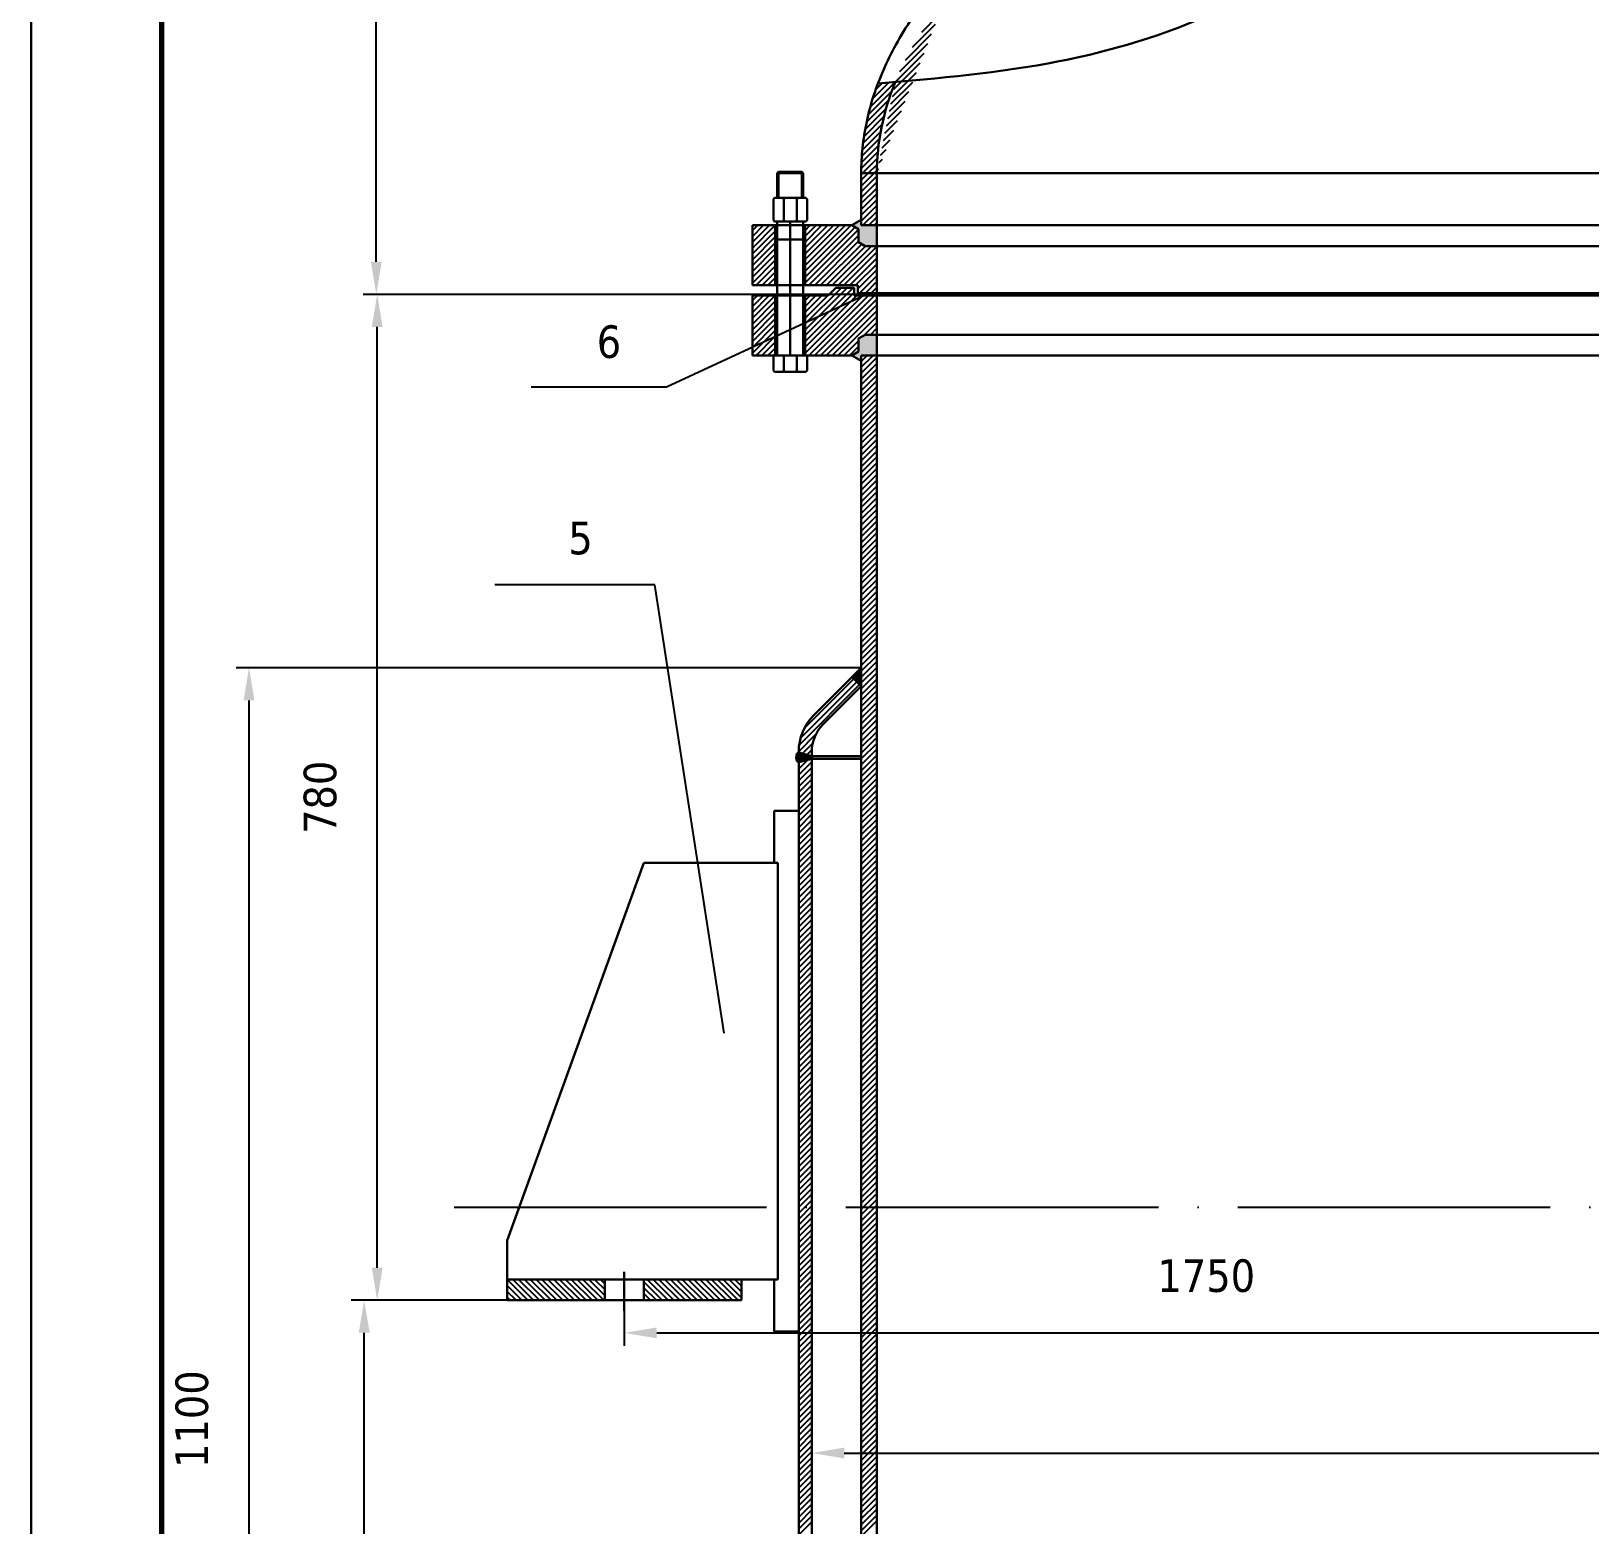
# Model space of a CAD drawing. Header units: millimetres. Extents: x 0 to 594, y 0 to 420.
# Drawn here: x 0 to 119.7, y 120.5 to 235.2 of the extents above; entities that cross this region are included whole.
import ezdxf

# ---------------------------------------------------------------- set-up
doc = ezdxf.new("R2010")
doc.units = ezdxf.units.MM
doc.linetypes.add('ACAD_ISO04W100', pattern=[30, 24, -3, 0, -3])
for name, color, linetype, lineweight in [('中心线', 1, 'ACAD_ISO04W100', 25), ('图幅线', 7, 'Continuous', 30), ('图框线', 3, 'Continuous', 70), ('填充', 6, 'Continuous', 25), ('粗实线', 7, 'Continuous', 30)]:
    doc.layers.add(name, color=color, linetype=linetype, lineweight=lineweight)
doc.layers.add('细实线', color=7, linetype='Continuous')
doc.styles.get("Standard").update_dxf_attribs({"font": 'TAHOMA.TTF', "height": 2})
doc.dimstyles.new('工程', dxfattribs={"dimscale": 5, "dimtxt": 0.5, "dimasz": 0.5, "dimexe": 0.2, "dimexo": 0, "dimtad": 1, "dimlfac": 10, "dimdsep": 46, "dimtxsty": 'Standard', "dimcen": -0.4, "dimadec": 0, "dimazin": 0, "dimtm": 1e-09, "dimtfac": 1, "dimtmove": 0, "dimatfit": 3, "dimfxl": 0, "dimarcsym": 0})
pattern_1 = [(45, (11.33607, 136.77113), (-0.2245064, 0.2245064), [])]

# ---------------------------------------------------------------- blocks, each defined once
blk = doc.blocks.new('*D28')
at = {"layer": 'Defpoints', "color": 0, "lineweight": -3}
for p in [(25.58, 137.74), (26.58, 137.74), (108.79, 16.37)]:
    blk.add_point(p, dxfattribs=at)
at = {"layer": '细实线', "color": 0, "lineweight": -2}
for p, q in [((26.58, 137.74), (24.58, 137.74)), ((25.58, 18.87), (25.58, 135.24)), ((108.79, 16.37), (24.58, 16.37))]:
    blk.add_line(p, q, dxfattribs=at)
at = {"layer": '细实线', "color": 0, "lineweight": -3}
for points in [[(25.16, 135.24), (26, 135.24), (25.58, 137.74)], [(25.16, 18.87), (26, 18.87), (25.58, 16.37)]]:
    blk.add_solid(points, dxfattribs=at)
at = {"layer": '细实线', "color": 0, "lineweight": -3, "insert": (21.41, 77.06), "char_height": 2, "attachment_point": 5, "rotation": 90}
blk.add_mtext('1200', dxfattribs=at)

msp = doc.modelspace()

# ---------------------------------------------------------------- hatches: boundary and pattern name
at = {"layer": '填充'}
h = msp.add_hatch(dxfattribs=at)
h.set_pattern_fill('ANSI31', color=256, scale=0.1, style=0)
h.set_pattern_definition(pattern_1)
edge = h.paths.add_edge_path()
edge.add_ellipse((134.9561, 224.3023), major_axis=(-70, 0), ratio=0.5, start_angle=348.454558, end_angle=360, ccw=False)
edge.add_spline(control_points=[(66.3725, 231.3074), (65.9277, 231.2682), (65.4828, 231.2295), (65.0379, 231.1908)], knot_values=[0, 0, 0, 0, 13.35806249, 13.35806249, 13.35806249, 13.35806249], degree=3, periodic=0)
edge.add_spline(control_points=[(65.0379, 231.1908), (64.9209, 230.8796), (64.8118, 230.5673), (64.2827, 228.9301), (63.9967, 227.5888), (63.7897, 225.596), (63.7561, 224.9491), (63.7561, 224.3023)], knot_values=[6.09737001, 6.09737001, 6.09737001, 6.09737001, 6.12299126, 6.12299126, 6.23129952, 6.23129952, 6.28318531, 6.28318531, 6.28318531, 6.28318531], degree=3, periodic=0)
edge.add_line((63.7561, 224.3023), (64.9561, 224.3023))
h = msp.add_hatch(dxfattribs=at)
h.set_pattern_fill('ANSI31', color=256, scale=0.1, style=0)
h.set_pattern_definition(pattern_1)
h.paths.add_polyline_path([(64.9561, 224.3023), (63.7561, 224.3023), (63.7561, 220.3023), (64.9561, 220.3023)])
h = msp.add_hatch(dxfattribs=at)
h.set_pattern_fill('ANSI31', color=256, scale=0.1, style=0)
h.set_pattern_definition(pattern_1)
h.paths.add_polyline_path([(55.4061, 215.7023), (57.1561, 215.7023), (57.1561, 220.3023), (55.4061, 220.3023)])
h.paths.add_polyline_path([(55.4061, 210.3023), (57.1561, 210.3023), (57.1561, 214.9023), (55.4061, 214.9023)])
h.paths.add_polyline_path([(59.4561, 215.7023), (63.5061, 215.7023), (63.5061, 215.1023), (64.9561, 215.1023), (64.9561, 218.7125), (64.0561, 218.7125), (63.5561, 219.0012), (63.5561, 220.0023), (63.0365, 220.3023), (59.4561, 220.3023)])
h.paths.add_polyline_path([(63.0365, 210.3023), (63.5561, 210.6023), (63.5561, 211.6034), (64.0561, 211.8921), (64.9561, 211.8921), (64.9561, 214.9023), (63.2061, 214.9023), (63.2061, 215.5023), (61.8061, 215.5023), (61.2061, 214.9023), (59.4561, 214.9023), (59.4561, 210.3023)])
h = msp.add_hatch(dxfattribs=at)
h.set_pattern_fill('ANSI31', color=256, scale=0.1, style=0)
h.set_pattern_definition(pattern_1)
h.paths.add_polyline_path([(63.7561, 184.9023), (63.049, 185.6094), (60.1277, 182.6881, 0.19891237), (58.9561, 179.8597), (58.9561, 179.8048), (59.9561, 179.5368), (59.9561, 179.8597, -0.19891237), (60.8348, 181.981)])
h = msp.add_hatch(dxfattribs=at)
h.set_pattern_fill('ANSI31', color=256, scale=0.1, style=0)
h.set_pattern_definition([(135, (-60.247, 130.6068), (0.2245064, 0.2245064), [])])
h.paths.add_polyline_path([(47.0561, 139.3368), (47.0561, 137.7368), (54.5561, 137.7368), (54.5561, 139.3368)])
h.paths.add_polyline_path([(44.0561, 137.7368), (44.0561, 139.3368), (36.5561, 139.3368), (36.5561, 137.7368)])
at = {"layer": '细实线', "lineweight": -3}
for points in [[(64.9561, 220.3023), (63.7561, 220.3023), (63.7561, 220.7178), (63.0365, 220.3023), (63.5561, 220.0023), (63.5561, 219.0012), (64.0561, 218.7125), (64.9561, 218.7125)], [(64.9561, 211.8921), (64.0561, 211.8921), (63.5561, 211.6034), (63.5561, 210.6023), (63.0365, 210.3023), (63.7561, 209.8868), (63.7561, 210.3023), (64.9561, 210.3023)], [(63.7561, 186.3165), (63.049, 185.6094), (63.7561, 184.9023)]]:
    msp.add_hatch(color=256, dxfattribs=at).paths.add_polyline_path(points)
h = msp.add_hatch(color=256, dxfattribs=at)
edge = h.paths.add_edge_path()
edge.add_line((59.9561, 179.5368), (58.9561, 179.8048))
edge.add_ellipse((58.9561, 179.4368), major_axis=(0, 0.3679), ratio=0.53978242, start_angle=-360, end_angle=-180)
edge.add_line((58.9561, 179.0689), (59.9561, 179.3368))
edge.add_line((59.9561, 179.3368), (59.9561, 179.5368))

# ---------------------------------------------------------------- linework, layer by layer
at = {"layer": '中心线'}
msp.add_line((32.4802, 144.9023), (226.0801, 144.9023), dxfattribs=at)
at = {"layer": '图幅线'}
msp.add_lwpolyline([(0, 0), (594, 0), (594, 420), (0, 420)], close=True, dxfattribs=at)
at = {"layer": '图框线'}
msp.add_lwpolyline([(10, 10), (584, 10), (584, 410), (10, 410)], close=True, dxfattribs=at)
at = {"layer": '填充'}
for p, q in [((63.7561, 210.2948), (63.7636, 210.3023)), ((63.7561, 209.8458), (64.2126, 210.3023)), ((63.7561, 209.3968), (64.6617, 210.3023)), ((63.7561, 208.9478), (64.9561, 210.1478)), ((63.7561, 208.4988), (64.9561, 209.6988)), ((63.7561, 208.0497), (64.9561, 209.2497)), ((63.7561, 207.6007), (64.9561, 208.8007)), ((63.7561, 207.1517), (64.9561, 208.3517)), ((63.7561, 206.7027), (64.9561, 207.9027)), ((63.7561, 206.2537), (64.9561, 207.4537)), ((63.7561, 205.8047), (64.9561, 207.0047)), ((63.7561, 205.3557), (64.9561, 206.5557)), ((63.7561, 204.9067), (64.9561, 206.1067)), ((63.7561, 204.4576), (64.9561, 205.6576)), ((63.7561, 204.0086), (64.9561, 205.2086)), ((63.7561, 203.5596), (64.9561, 204.7596)), ((63.7561, 203.1106), (64.9561, 204.3106)), ((63.7561, 202.6616), (64.9561, 203.8616)), ((63.7561, 202.2126), (64.9561, 203.4126)), ((63.7561, 201.7636), (64.9561, 202.9636)), ((63.7561, 201.3146), (64.9561, 202.5146)), ((63.7561, 200.8655), (64.9561, 202.0655)), ((63.7561, 200.4165), (64.9561, 201.6165)), ((63.7561, 199.9675), (64.9561, 201.1675)), ((63.7561, 199.5185), (64.9561, 200.7185)), ((63.7561, 199.0695), (64.9561, 200.2695)), ((63.7561, 198.6205), (64.9561, 199.8205)), ((63.7561, 198.1715), (64.9561, 199.3715)), ((63.7561, 197.7225), (64.9561, 198.9225)), ((63.7561, 197.2734), (64.9561, 198.4734)), ((63.7561, 196.8244), (64.9561, 198.0244)), ((63.7561, 196.3754), (64.9561, 197.5754)), ((63.7561, 195.9264), (64.9561, 197.1264)), ((63.7561, 195.4774), (64.9561, 196.6774)), ((63.7561, 195.0284), (64.9561, 196.2284)), ((63.7561, 194.5794), (64.9561, 195.7794)), ((63.7561, 194.1303), (64.9561, 195.3303)), ((63.7561, 193.6813), (64.9561, 194.8813)), ((63.7561, 193.2323), (64.9561, 194.4323)), ((63.7561, 192.7833), (64.9561, 193.9833)), ((63.7561, 192.3343), (64.9561, 193.5343)), ((63.7561, 191.8853), (64.9561, 193.0853)), ((63.7561, 191.4363), (64.9561, 192.6363)), ((63.7561, 190.9873), (64.9561, 192.1873)), ((63.7561, 190.5382), (64.9561, 191.7382)), ((63.7561, 190.0892), (64.9561, 191.2892)), ((63.7561, 189.6402), (64.9561, 190.8402)), ((63.7561, 189.1912), (64.9561, 190.3912)), ((63.7561, 188.7422), (64.9561, 189.9422)), ((63.7561, 188.2932), (64.9561, 189.4932)), ((63.7561, 187.8442), (64.9561, 189.0442)), ((63.7561, 187.3952), (64.9561, 188.5952)), ((63.7561, 186.9461), (64.9561, 188.1461)), ((63.7561, 186.4971), (64.9561, 187.6971)), ((63.7561, 186.0481), (64.9561, 187.2481)), ((63.7561, 185.5991), (64.9561, 186.7991)), ((63.7561, 185.1501), (64.9561, 186.3501)), ((63.7561, 184.7011), (64.9561, 185.9011)), ((63.7561, 184.2521), (64.9561, 185.4521)), ((63.7561, 183.8031), (64.9561, 185.0031)), ((63.7561, 183.354), (64.9561, 184.554)), ((63.7561, 182.905), (64.9561, 184.105)), ((63.7561, 182.456), (64.9561, 183.656)), ((63.7561, 182.007), (64.9561, 183.207)), ((63.7561, 181.558), (64.9561, 182.758)), ((63.7561, 181.109), (64.9561, 182.309)), ((63.7561, 180.66), (64.9561, 181.86)), ((63.7561, 180.211), (64.9561, 181.411)), ((63.7561, 179.7619), (64.9561, 180.9619)), ((63.7561, 179.3129), (64.9561, 180.5129)), ((63.7561, 178.8639), (64.9561, 180.0639)), ((63.7561, 178.4149), (64.9561, 179.6149)), ((58.9561, 178.554), (59.6594, 179.2573)), ((58.9561, 178.105), (59.9561, 179.105)), ((58.9561, 179.0031), (59.046, 179.0929)), ((58.9561, 177.656), (59.9561, 178.656)), ((63.7561, 177.9659), (64.9561, 179.1659)), ((63.7561, 177.5169), (64.9561, 178.7169)), ((58.9561, 177.207), (59.9561, 178.207)), ((58.9561, 176.758), (59.9561, 177.758)), ((58.9561, 176.309), (59.9561, 177.309)), ((63.7561, 177.0679), (64.9561, 178.2679)), ((63.7561, 176.6189), (64.9561, 177.8189)), ((63.7561, 176.1698), (64.9561, 177.3698)), ((58.9561, 175.86), (59.9561, 176.86)), ((58.9561, 175.411), (59.9561, 176.411)), ((63.7561, 175.7208), (64.9561, 176.9208)), ((63.7561, 175.2718), (64.9561, 176.4718)), ((63.7561, 174.8228), (64.9561, 176.0228)), ((58.9561, 174.9619), (59.9561, 175.9619)), ((58.9561, 174.5129), (59.9561, 175.5129)), ((58.9561, 174.0639), (59.9561, 175.0639)), ((63.7561, 174.3738), (64.9561, 175.5738)), ((63.7561, 173.9248), (64.9561, 175.1248)), ((58.9561, 173.6149), (59.9561, 174.6149)), ((58.9561, 173.1659), (59.9561, 174.1659)), ((58.9561, 172.7169), (59.9561, 173.7169)), ((63.7561, 173.4758), (64.9561, 174.6758)), ((63.7561, 173.0267), (64.9561, 174.2267)), ((63.7561, 172.5777), (64.9561, 173.7777)), ((58.9561, 172.2679), (59.9561, 173.2679)), ((58.9561, 171.8189), (59.9561, 172.8189)), ((63.7561, 172.1287), (64.9561, 173.3287)), ((63.7561, 171.6797), (64.9561, 172.8797)), ((63.7561, 171.2307), (64.9561, 172.4307)), ((58.9561, 171.3698), (59.9561, 172.3698)), ((58.9561, 170.9208), (59.9561, 171.9208)), ((58.9561, 170.4718), (59.9561, 171.4718)), ((63.7561, 170.7817), (64.9561, 171.9817)), ((63.7561, 170.3327), (64.9561, 171.5327)), ((58.9561, 170.0228), (59.9561, 171.0228)), ((58.9561, 169.5738), (59.9561, 170.5738)), ((58.9561, 169.1248), (59.9561, 170.1248)), ((63.7561, 169.8837), (64.9561, 171.0837)), ((63.7561, 169.4346), (64.9561, 170.6346)), ((63.7561, 168.9856), (64.9561, 170.1856)), ((58.9561, 168.6758), (59.9561, 169.6758)), ((58.9561, 168.2267), (59.9561, 169.2267)), ((63.7561, 168.5366), (64.9561, 169.7366)), ((63.7561, 168.0876), (64.9561, 169.2876)), ((63.7561, 167.6386), (64.9561, 168.8386)), ((58.9561, 167.7777), (59.9561, 168.7777)), ((58.9561, 167.3287), (59.9561, 168.3287)), ((58.9561, 166.8797), (59.9561, 167.8797)), ((63.7561, 167.1896), (64.9561, 168.3896)), ((63.7561, 166.7406), (64.9561, 167.9406)), ((58.9561, 166.4307), (59.9561, 167.4307)), ((58.9561, 165.9817), (59.9561, 166.9817)), ((58.9561, 165.5327), (59.9561, 166.5327)), ((63.7561, 166.2916), (64.9561, 167.4916)), ((63.7561, 165.8425), (64.9561, 167.0425)), ((63.7561, 165.3935), (64.9561, 166.5935)), ((58.9561, 165.0837), (59.9561, 166.0837)), ((58.9561, 164.6346), (59.9561, 165.6346)), ((63.7561, 164.9445), (64.9561, 166.1445)), ((63.7561, 164.4955), (64.9561, 165.6955)), ((63.7561, 164.0465), (64.9561, 165.2465)), ((58.9561, 164.1856), (59.9561, 165.1856)), ((58.9561, 163.7366), (59.9561, 164.7366)), ((58.9561, 163.2876), (59.9561, 164.2876)), ((63.7561, 163.5975), (64.9561, 164.7975)), ((63.7561, 163.1485), (64.9561, 164.3485)), ((58.9561, 162.8386), (59.9561, 163.8386)), ((58.9561, 162.3896), (59.9561, 163.3896)), ((58.9561, 161.9406), (59.9561, 162.9406)), ((63.7561, 162.6995), (64.9561, 163.8995)), ((63.7561, 162.2504), (64.9561, 163.4504)), ((63.7561, 161.8014), (64.9561, 163.0014)), ((58.9561, 161.4916), (59.9561, 162.4916)), ((58.9561, 161.0425), (59.9561, 162.0425)), ((63.7561, 161.3524), (64.9561, 162.5524)), ((63.7561, 160.9034), (64.9561, 162.1034)), ((63.7561, 160.4544), (64.9561, 161.6544)), ((58.9561, 160.5935), (59.9561, 161.5935)), ((58.9561, 160.1445), (59.9561, 161.1445)), ((58.9561, 159.6955), (59.9561, 160.6955)), ((63.7561, 160.0054), (64.9561, 161.2054)), ((63.7561, 159.5564), (64.9561, 160.7564)), ((58.9561, 159.2465), (59.9561, 160.2465)), ((58.9561, 158.7975), (59.9561, 159.7975)), ((58.9561, 158.3485), (59.9561, 159.3485)), ((63.7561, 159.1074), (64.9561, 160.3074)), ((63.7561, 158.6583), (64.9561, 159.8583)), ((63.7561, 158.2093), (64.9561, 159.4093)), ((58.9561, 157.8995), (59.9561, 158.8995)), ((58.9561, 157.4504), (59.9561, 158.4504)), ((63.7561, 157.7603), (64.9561, 158.9603)), ((63.7561, 157.3113), (64.9561, 158.5113)), ((63.7561, 156.8623), (64.9561, 158.0623)), ((58.9561, 157.0014), (59.9561, 158.0014)), ((58.9561, 156.5524), (59.9561, 157.5524)), ((58.9561, 156.1034), (59.9561, 157.1034)), ((63.7561, 156.4133), (64.9561, 157.6133)), ((63.7561, 155.9643), (64.9561, 157.1643)), ((58.9561, 155.6544), (59.9561, 156.6544)), ((58.9561, 155.2054), (59.9561, 156.2054)), ((58.9561, 154.7564), (59.9561, 155.7564)), ((63.7561, 155.5152), (64.9561, 156.7152)), ((63.7561, 155.0662), (64.9561, 156.2662)), ((63.7561, 154.6172), (64.9561, 155.8172)), ((58.9561, 154.3074), (59.9561, 155.3074)), ((58.9561, 153.8583), (59.9561, 154.8583)), ((63.7561, 154.1682), (64.9561, 155.3682)), ((63.7561, 153.7192), (64.9561, 154.9192)), ((63.7561, 153.2702), (64.9561, 154.4702)), ((58.9561, 153.4093), (59.9561, 154.4093)), ((58.9561, 152.9603), (59.9561, 153.9603)), ((58.9561, 152.5113), (59.9561, 153.5113)), ((63.7561, 152.8212), (64.9561, 154.0212)), ((63.7561, 152.3722), (64.9561, 153.5722)), ((58.9561, 152.0623), (59.9561, 153.0623)), ((58.9561, 151.6133), (59.9561, 152.6133)), ((58.9561, 151.1643), (59.9561, 152.1643)), ((63.7561, 151.9231), (64.9561, 153.1231)), ((63.7561, 151.4741), (64.9561, 152.6741)), ((63.7561, 151.0251), (64.9561, 152.2251)), ((58.9561, 150.7152), (59.9561, 151.7152)), ((58.9561, 150.2662), (59.9561, 151.2662)), ((63.7561, 150.5761), (64.9561, 151.7761)), ((63.7561, 150.1271), (64.9561, 151.3271)), ((63.7561, 149.6781), (64.9561, 150.8781)), ((58.9561, 149.8172), (59.9561, 150.8172)), ((58.9561, 149.3682), (59.9561, 150.3682)), ((58.9561, 148.9192), (59.9561, 149.9192)), ((63.7561, 149.2291), (64.9561, 150.4291)), ((63.7561, 148.7801), (64.9561, 149.9801)), ((58.9561, 148.4702), (59.9561, 149.4702)), ((58.9561, 148.0212), (59.9561, 149.0212)), ((58.9561, 147.5722), (59.9561, 148.5722)), ((63.7561, 148.331), (64.9561, 149.531)), ((63.7561, 147.882), (64.9561, 149.082)), ((63.7561, 147.433), (64.9561, 148.633)), ((58.9561, 147.1231), (59.9561, 148.1231)), ((58.9561, 146.6741), (59.9561, 147.6741)), ((63.7561, 146.984), (64.9561, 148.184)), ((63.7561, 146.535), (64.9561, 147.735)), ((63.7561, 146.086), (64.9561, 147.286)), ((58.9561, 146.2251), (59.9561, 147.2251)), ((58.9561, 145.7761), (59.9561, 146.7761)), ((58.9561, 145.3271), (59.9561, 146.3271)), ((63.7561, 145.637), (64.9561, 146.837)), ((63.7561, 145.188), (64.9561, 146.388)), ((58.9561, 144.8781), (59.9561, 145.8781)), ((58.9561, 144.4291), (59.9561, 145.4291)), ((58.9561, 143.9801), (59.9561, 144.9801)), ((63.7561, 144.7389), (64.9561, 145.9389)), ((63.7561, 144.2899), (64.9561, 145.4899)), ((63.7561, 143.8409), (64.9561, 145.0409)), ((58.9561, 143.531), (59.9561, 144.531)), ((58.9561, 143.082), (59.9561, 144.082)), ((63.7561, 143.3919), (64.9561, 144.5919)), ((63.7561, 142.9429), (64.9561, 144.1429)), ((63.7561, 142.4939), (64.9561, 143.6939)), ((58.9561, 142.633), (59.9561, 143.633)), ((58.9561, 142.184), (59.9561, 143.184)), ((58.9561, 141.735), (59.9561, 142.735)), ((63.7561, 142.0449), (64.9561, 143.2449)), ((63.7561, 141.5959), (64.9561, 142.7959)), ((58.9561, 141.286), (59.9561, 142.286)), ((58.9561, 140.837), (59.9561, 141.837)), ((58.9561, 140.388), (59.9561, 141.388)), ((63.7561, 141.1468), (64.9561, 142.3468)), ((63.7561, 140.6978), (64.9561, 141.8978)), ((63.7561, 140.2488), (64.9561, 141.4488)), ((58.9561, 139.9389), (59.9561, 140.9389)), ((58.9561, 139.4899), (59.9561, 140.4899)), ((63.7561, 139.7998), (64.9561, 140.9998)), ((63.7561, 139.3508), (64.9561, 140.5508)), ((63.7561, 138.9018), (64.9561, 140.1018)), ((58.9561, 139.0409), (59.9561, 140.0409)), ((58.9561, 138.5919), (59.9561, 139.5919)), ((58.9561, 138.1429), (59.9561, 139.1429)), ((63.7561, 138.4528), (64.9561, 139.6528)), ((63.7561, 138.0037), (64.9561, 139.2037)), ((58.9561, 137.6939), (59.9561, 138.6939)), ((58.9561, 137.2449), (59.9561, 138.2449)), ((58.9561, 136.7959), (59.9561, 137.7959)), ((63.7561, 137.5547), (64.9561, 138.7547)), ((63.7561, 137.1057), (64.9561, 138.3057)), ((63.7561, 136.6567), (64.9561, 137.8567)), ((58.9561, 136.3468), (59.9561, 137.3468)), ((58.9561, 135.8978), (59.9561, 136.8978)), ((63.7561, 136.2077), (64.9561, 137.4077)), ((63.7561, 135.7587), (64.9561, 136.9587)), ((63.7561, 135.3097), (64.9561, 136.5097)), ((58.9561, 135.4488), (59.9561, 136.4488)), ((58.9561, 134.9998), (59.9561, 135.9998)), ((58.9561, 134.5508), (59.9561, 135.5508)), ((63.7561, 134.8607), (64.9561, 136.0607)), ((63.7561, 134.4116), (64.9561, 135.6116)), ((58.9561, 134.1018), (59.9561, 135.1018)), ((58.9561, 133.6528), (59.9561, 134.6528)), ((58.9561, 133.2037), (59.9561, 134.2037)), ((63.7561, 133.9626), (64.9561, 135.1626)), ((63.7561, 133.5136), (64.9561, 134.7136)), ((63.7561, 133.0646), (64.9561, 134.2646)), ((58.9561, 132.7547), (59.9561, 133.7547)), ((58.9561, 132.3057), (59.9561, 133.3057)), ((63.7561, 132.6156), (64.9561, 133.8156)), ((63.7561, 132.1666), (64.9561, 133.3666)), ((63.7561, 131.7176), (64.9561, 132.9176)), ((58.9561, 131.8567), (59.9561, 132.8567)), ((58.9561, 131.4077), (59.9561, 132.4077)), ((58.9561, 130.9587), (59.9561, 131.9587)), ((63.7561, 131.2686), (64.9561, 132.4686)), ((63.7561, 130.8195), (64.9561, 132.0195)), ((58.9561, 130.5097), (59.9561, 131.5097)), ((58.9561, 130.0607), (59.9561, 131.0607)), ((58.9561, 129.6116), (59.9561, 130.6116)), ((63.7561, 130.3705), (64.9561, 131.5705)), ((63.7561, 129.9215), (64.9561, 131.1215)), ((63.7561, 129.4725), (64.9561, 130.6725)), ((58.9561, 129.1626), (59.9561, 130.1626)), ((58.9561, 128.7136), (59.9561, 129.7136)), ((63.7561, 129.0235), (64.9561, 130.2235)), ((63.7561, 128.5745), (64.9561, 129.7745)), ((63.7561, 128.1255), (64.9561, 129.3255)), ((58.9561, 128.2646), (59.9561, 129.2646)), ((58.9561, 127.8156), (59.9561, 128.8156)), ((58.9561, 127.3666), (59.9561, 128.3666)), ((63.7561, 127.6765), (64.9561, 128.8765)), ((63.7561, 127.2274), (64.9561, 128.4274)), ((58.9561, 126.9176), (59.9561, 127.9176)), ((58.9561, 126.4686), (59.9561, 127.4686)), ((58.9561, 126.0195), (59.9561, 127.0195)), ((63.7561, 126.7784), (64.9561, 127.9784)), ((63.7561, 126.3294), (64.9561, 127.5294)), ((63.7561, 125.8804), (64.9561, 127.0804)), ((58.9561, 125.5705), (59.9561, 126.5705)), ((58.9561, 125.1215), (59.9561, 126.1215)), ((63.7561, 125.4314), (64.9561, 126.6314)), ((63.7561, 124.9824), (64.9561, 126.1824)), ((63.7561, 124.5334), (64.9561, 125.7334)), ((58.9561, 124.6725), (59.9561, 125.6725)), ((58.9561, 124.2235), (59.9561, 125.2235)), ((58.9561, 123.7745), (59.9561, 124.7745)), ((63.7561, 124.0844), (64.9561, 125.2844)), ((63.7561, 123.6353), (64.9561, 124.8353)), ((58.9561, 123.3255), (59.9561, 124.3255)), ((58.9561, 122.8765), (59.9561, 123.8765)), ((58.9561, 122.4274), (59.9561, 123.4274)), ((63.7561, 123.1863), (64.9561, 124.3863)), ((63.7561, 122.7373), (64.9561, 123.9373)), ((63.7561, 122.2883), (64.9561, 123.4883)), ((58.9561, 121.9784), (59.9561, 122.9784)), ((58.9561, 121.5294), (59.9561, 122.5294)), ((63.7561, 121.8393), (64.9561, 123.0393)), ((63.7561, 121.3903), (64.9561, 122.5903)), ((63.7561, 120.9413), (64.9561, 122.1413)), ((58.9561, 121.0804), (59.9561, 122.0804)), ((58.9561, 120.6314), (59.9561, 121.6314)), ((58.9561, 120.1824), (59.9561, 121.1824)), ((63.7561, 120.4922), (64.9561, 121.6922)), ((63.7561, 120.0432), (64.9561, 121.2432)), ((58.9561, 119.7334), (59.9561, 120.7334)), ((63.7561, 119.5942), (64.9561, 120.7942))]:
    msp.add_line(p, q, dxfattribs=at)
at = {"layer": '粗实线'}
for p, q in [((57.4061, 224.4023), (57.3061, 224.3023)), ((59.3061, 224.3023), (57.3061, 224.3023)), ((57.3061, 224.3023), (57.3061, 222.4023)), ((57.4061, 224.4023), (57.4061, 222.4023)), ((59.2061, 224.4023), (57.4061, 224.4023)), ((59.2061, 224.4023), (59.3061, 224.3023)), ((59.2061, 224.4023), (59.2061, 222.4023)), ((59.3061, 224.3023), (59.3061, 222.4023)), ((63.7561, 224.3023), (63.7561, 220.3023)), ((63.7561, 224.3023), (206.1561, 224.3023)), ((64.9561, 224.3023), (64.9561, 215.1023)), ((57.1061, 222.4023), (57.0061, 222.3023)), ((57.0061, 222.3023), (57.0061, 220.7023)), ((57.1061, 222.4023), (59.5061, 222.4023)), ((57.7061, 222.4023), (57.8061, 222.3023)), ((57.9061, 222.4023), (57.8061, 222.3023)), ((57.8061, 222.3023), (57.8061, 220.7023)), ((58.7061, 222.4023), (58.8061, 222.3023)), ((58.9061, 222.4023), (58.8061, 222.3023)), ((58.8061, 222.3023), (58.8061, 220.7023)), ((59.5061, 222.4023), (59.6061, 222.3023)), ((59.6061, 222.3023), (59.6061, 220.7023)), ((59.4561, 220.3023), (55.4061, 220.3023)), ((55.4061, 220.3023), (55.4061, 215.7023)), ((57.1061, 220.6023), (57.0061, 220.7023)), ((59.5061, 220.6023), (57.1061, 220.6023)), ((57.1561, 220.3023), (57.1561, 215.7023)), ((57.3061, 220.6023), (57.3061, 210.3023)), ((57.7061, 220.6023), (57.8061, 220.7023)), ((57.9061, 220.6023), (57.8061, 220.7023)), ((58.3061, 220.6023), (58.3061, 210.3023)), ((58.7061, 220.6023), (58.8061, 220.7023)), ((58.9061, 220.6023), (58.8061, 220.7023)), ((59.3061, 220.6023), (59.3061, 210.3023)), ((63.0365, 220.3023), (59.4561, 220.3023)), ((59.4561, 220.3023), (59.4561, 215.7023)), ((59.5061, 220.6023), (59.6061, 220.7023)), ((63.7561, 220.7178), (63.0365, 220.3023)), ((63.5561, 220.0023), (63.0365, 220.3023)), ((63.7561, 220.3023), (206.1561, 220.3023)), ((59.3061, 219.2023), (57.3061, 219.2023)), ((63.5561, 219.0023), (63.5561, 220.0023)), ((64.0561, 218.7125), (63.5561, 219.0012)), ((205.8561, 218.7125), (64.0561, 218.7125)), ((63.5061, 215.7023), (55.4061, 215.7023)), ((61.8061, 215.5023), (61.2061, 214.9023)), ((63.2061, 215.5023), (61.8061, 215.5023)), ((63.2061, 215.5023), (63.2061, 214.9023)), ((63.5061, 215.7023), (63.5061, 215.1023)), ((55.4061, 214.9023), (55.4061, 210.3023)), ((61.2061, 214.9023), (55.4061, 214.9023)), ((57.1561, 214.9023), (57.1561, 210.3023)), ((59.4561, 214.9023), (59.4561, 210.3023)), ((63.2061, 214.9023), (206.7061, 214.9023)), ((63.5061, 215.1023), (206.4061, 215.1023)), ((64.9561, 214.9023), (64.9561, 70.9023)), ((64.0561, 211.8921), (63.5561, 211.6034)), ((63.5561, 211.6023), (63.5561, 210.6023)), ((205.8561, 211.8921), (64.0561, 211.8921)), ((63.0365, 210.3023), (55.4061, 210.3023)), ((57.0061, 210.3023), (57.0061, 209.1523)), ((57.8061, 210.3023), (57.8061, 209.1523)), ((58.8061, 210.3023), (58.8061, 209.1523)), ((59.6061, 210.3023), (59.6061, 209.1523)), ((63.5561, 210.6023), (63.0365, 210.3023)), ((63.7561, 209.8868), (63.0365, 210.3023)), ((63.7561, 210.3023), (206.1561, 210.3023)), ((63.7561, 210.3023), (63.7561, 70.9023)), ((57.1061, 209.0523), (57.0061, 209.1523)), ((57.0061, 209.1523), (57.1061, 209.0523)), ((59.5061, 209.0523), (57.1061, 209.0523)), ((57.8061, 209.1523), (57.7061, 209.0523)), ((57.8061, 209.1523), (57.9061, 209.0523)), ((58.8061, 209.1523), (58.7061, 209.0523)), ((58.8061, 209.1523), (58.9061, 209.0523)), ((59.5061, 209.0523), (59.6061, 209.1523)), ((63.7561, 186.3165), (60.1277, 182.6881)), ((63.049, 185.6094), (63.7561, 184.9023)), ((63.7561, 184.9023), (60.8348, 181.981)), ((58.9561, 179.8597), (58.9561, 179.8048)), ((58.9561, 179.8597), (58.9561, 179.8048)), ((59.9561, 179.5368), (58.9561, 179.8048)), ((59.9561, 179.8597), (59.9561, 70.9023)), ((59.9561, 179.3368), (58.9561, 179.0689)), ((58.9561, 179.0689), (58.9561, 70.9023)), ((63.7561, 179.5368), (59.9561, 179.5368)), ((63.7561, 179.3368), (59.9561, 179.3368)), ((58.9561, 175.3368), (57.0561, 175.3368)), ((57.0561, 175.3368), (57.0561, 171.3368)), ((58.9561, 175.3368), (58.9561, 135.3368)), ((58.9561, 175.3368), (58.9561, 135.3368)), ((47.0561, 171.3368), (36.5561, 142.3368)), ((57.0561, 171.3368), (47.0561, 171.3368)), ((57.3561, 171.3368), (57.0561, 171.3368)), ((57.3561, 171.3368), (57.3561, 139.3368)), ((36.5561, 142.3368), (36.5561, 137.7368)), ((57.0561, 139.3368), (36.5561, 139.3368)), ((44.0561, 139.3368), (44.0561, 137.7368)), ((45.5561, 139.9238), (45.5561, 136.9249)), ((47.0561, 139.3368), (47.0561, 137.7368)), ((54.5561, 139.3368), (54.5561, 137.7368)), ((57.3561, 139.3368), (57.0561, 139.3368)), ((57.0561, 139.3368), (57.0561, 135.3368)), ((54.5561, 137.7368), (36.5561, 137.7368)), ((58.9561, 135.3368), (57.0561, 135.3368))]:
    msp.add_line(p, q, dxfattribs=at)
for radius in [4, 3]:
    msp.add_arc((62.9561, 179.8597), radius, 135, 180, dxfattribs=at)
msp.add_ellipse((134.9561, 224.3023), major_axis=(-70, 0), ratio=0.5, start_param=6.08167933, end_param=6.28318531, dxfattribs=at)
at = {"layer": '粗实线', "extrusion": (0, 0, -1)}
msp.add_ellipse((58.9561, 179.4368), major_axis=(0, 0.3679), ratio=0.53978242, start_param=9.42477796, end_param=12.56637061, dxfattribs=at)
at = {"layer": '粗实线'}
msp.add_spline([(65.0379, 231.1908), (78.9537, 232.904), (96.7962, 239.8737), (106.3358, 250.1077), (108.1394, 257.8573)], degree=3, dxfattribs=at)
msp.add_open_spline([(69.1333, 238.1843), (68.0775, 236.8794), (67.1677, 235.5374), (65.708, 232.8849), (65.1384, 231.5782), (64.2827, 228.9301), (63.9967, 227.5888), (63.7897, 225.596), (63.7561, 224.9491), (63.7561, 224.3023)], degree=3, knots=[5.898722554, 5.898722554, 5.898722554, 5.898722554, 6.014682997, 6.014682997, 6.122991259, 6.122991259, 6.23129952, 6.23129952, 6.283185307, 6.283185307, 6.283185307, 6.283185307], dxfattribs=at)
at = {"layer": '细实线', "lineweight": -3}
for p, q in [((26.5084, 217.5023), (26.5084, 270.7938)), ((63.6867, 215.0023), (25.5084, 215.0023)), ((45.5561, 137.7368), (45.5561, 134.2329)), ((48.0561, 135.2329), (158.0276, 135.2329)), ((59.9561, 121.6314), (59.9561, 127.0064)), ((62.4561, 126.0064), (207.4561, 126.0064))]:
    msp.add_line(p, q, dxfattribs=at)
at = {"layer": '细实线'}
for p, q in [((63.6867, 215.0023), (25.5798, 215.0023)), ((63.6867, 215.1023), (63.6867, 214.9023)), ((64.8969, 215.1023), (64.8969, 214.9023)), ((26.5798, 140.2368), (26.5798, 212.5023)), ((63.7561, 186.3165), (15.7336, 186.3165)), ((16.7336, 73.4023), (16.7336, 183.8165)), ((36.5561, 137.7368), (25.5798, 137.7368))]:
    msp.add_line(p, q, dxfattribs=at)
at = {"layer": '细实线', "lineweight": -3}
for points in [[(26.0917, 217.5023), (26.925, 217.5023), (26.5084, 215.0023)], [(48.0561, 135.6495), (48.0561, 134.8162), (45.5561, 135.2329)], [(62.4561, 126.4231), (62.4561, 125.5897), (59.9561, 126.0064)]]:
    msp.add_solid(points, dxfattribs=at)
at = {"layer": '细实线'}
for points in [[(26.1631, 212.5023), (26.9965, 212.5023), (26.5798, 215.0023)], [(16.3169, 183.8165), (17.1502, 183.8165), (16.7336, 186.3165)], [(26.1631, 140.2368), (26.9965, 140.2368), (26.5798, 137.7368)]]:
    msp.add_solid(points, dxfattribs=at)

# ---------------------------------------------------------------- texts
for s, p in [('6', (43.4424, 210.1195)), ('5', (41.2559, 195.0354))]:
    msp.add_text(s, height=2.5, dxfattribs=at).set_placement(p)
at = {"layer": '细实线', "char_height": 2.5, "attachment_point": 5, "rotation": 90}
for s, insert in [('780', (22.2048, 176.3696)), ('1100', (12.3586, 128.6094))]:
    msp.add_mtext(s, dxfattribs=dict(at, insert=insert))
at = {"layer": '细实线', "lineweight": -3, "insert": (90.2561, 139.6079), "char_height": 2.5, "attachment_point": 5}
msp.add_mtext('1750', dxfattribs=at)

# ---------------------------------------------------------------- dimensions: what is measured, and where the dimension line sits
at = {"layer": '细实线', "lineweight": -3}
dim = msp.add_linear_dim(base=(25.5798, 137.7368), p1=(108.7929, 16.3735), p2=(26.5798, 137.7368), angle=90, text='1200', dimstyle='工程', dxfattribs=at)
dim.commit()
dim.dimension.update_dxf_attribs({"geometry": '*D28', "text_midpoint": (21.4132, 77.0551)})

# ---------------------------------------------------------------- leaders
at = {"layer": '细实线'}
for points in [[(64.2621, 215.0285), (48.8108, 207.8629), (38.3923, 207.8629)], [(53.2346, 158.2628), (47.8913, 192.6846), (35.6016, 192.6846)]]:
    msp.add_leader(points, dimstyle='工程', override={"dimtxt": 0.5, "dimgap": 0.625, "dimtad": 0, "dimldrblk": 'None'}, dxfattribs=at)

doc.saveas('drawing.dxf')
